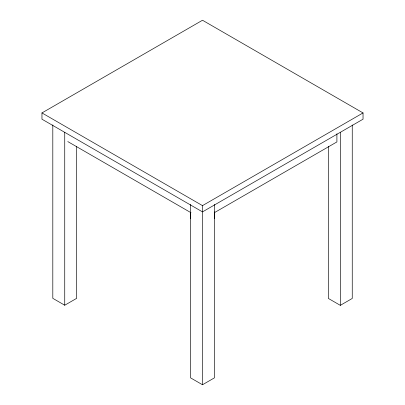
<?xml version="1.0" encoding="UTF-8"?>
<svg xmlns="http://www.w3.org/2000/svg" width="405" height="405" viewBox="0 0 405 405"><rect width="100%" height="100%" fill="white"/><g stroke="black" fill="none" stroke-linecap="round" stroke-linejoin="round"><path stroke-width="0.61" d="M41.963 112.934L202.5 20.25L363.037 112.934L363.037 119.197L202.5 211.886L41.963 119.197L41.963 112.934L202.5 205.624L363.037 112.934M214.26 212.736L336.904 141.927L336.904 133.787M52.807 124.902L52.807 298.338L64.739 305.223L76.672 298.338L76.672 146.342M190.563 204.424L190.563 377.86L202.495 384.75L214.427 377.86L214.427 204.424M328.384 146.458L328.384 298.455L340.316 305.345L352.249 298.455L352.249 125.018M67.797 141.583L190.993 212.711M340.316 132.536L340.316 305.345M214.453 211.85L214.453 218.791M202.5 205.624L202.495 384.75M190.588 212.483L190.588 218.791M64.739 132.42L64.739 305.223"/></g></svg>
